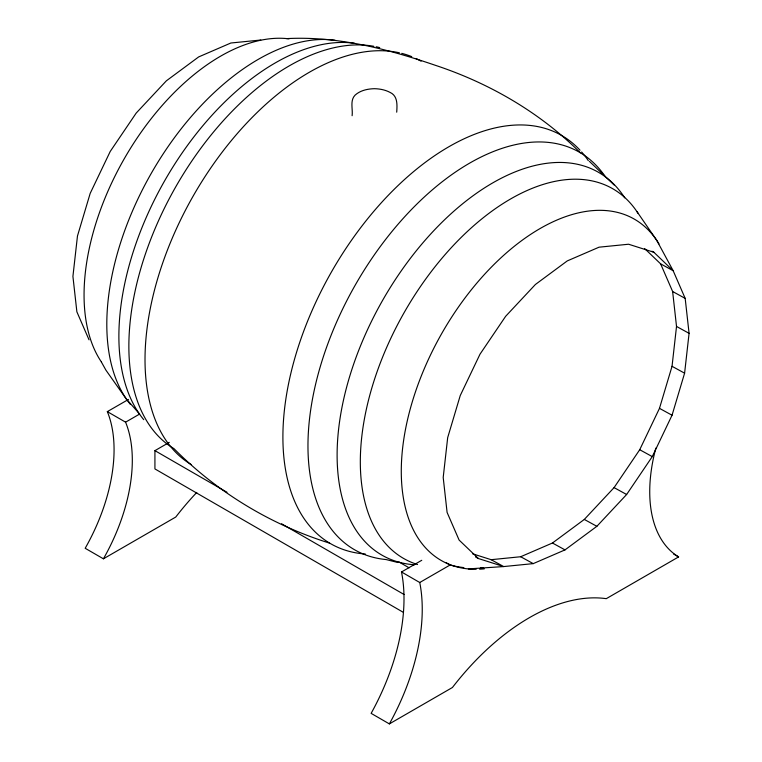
<?xml version="1.0" encoding="UTF-8"?>
<svg xmlns="http://www.w3.org/2000/svg" width="762" height="762" viewBox="0 0 762 762"><rect width="100%" height="100%" fill="white"/><g stroke="black" fill="none" stroke-linecap="round" stroke-linejoin="round"><path stroke-width="1.14" d="M472.45 553.745L491.138 559.689L520.675 556.736L552.45 543.011L584.311 519.436L614.077 487.613L639.718 449.723L659.482 408.346L672.036 366.303L676.523 326.45L672.627 291.503L660.616 263.852L644.671 248.593M468.373 568.909L503.692 566.566L533.229 563.623L565.013 549.888L596.865 526.313L626.631 494.5L652.272 456.609L672.046 415.233L684.6 373.18L689.077 333.327L685.181 298.39L673.17 270.739L656.673 240.23L636.937 211.569M196.758 492.442A205.93 118.891 -60 0 0 175.755 517.046L103.422 558.813L85.182 548.278A143.504 82.848 -60 0 0 107.328 411.632L128.483 399.431M103.422 558.813A143.504 82.848 -60 0 0 125.578 422.167L139.675 414.033M403.069 612.191L154.924 468.925L154.924 450.647L169.269 442.37M655.853 448.094A143.504 82.848 -60 0 0 678.618 556.908L606.276 598.665A205.93 118.891 -60 0 0 452.428 687.495L389.372 723.9L371.132 713.365A170.85 98.641 -60 0 0 401.507 571.976L421.757 560.289M389.372 723.9A170.85 98.641 -60 0 0 419.748 582.511L450.123 564.975A217.894 125.806 -60 0 0 463.81 567.585M260.804 40.024L230.867 43.005L198.663 56.921L166.373 80.82L136.208 113.062L110.223 151.467L90.183 193.396L77.467 236.01L72.923 276.406L76.876 311.82L89.04 339.833M286.626 38.614C337.404 35.966 387.287 48.854 434.95 65.17C489.166 83.048 539.915 112.414 580.415 152.857M397.831 562.499L386.096 559.556A228.371 129.635 -60.7 0 1 355.511 284.626A228.371 129.635 -60.7 0 1 605.371 176.794M660.616 263.852L673.17 270.739L653.872 252.27L628.583 244.231L599.046 247.183L567.271 260.909L535.41 284.483L505.644 316.306L480.003 354.187L460.238 395.573L447.685 437.617L443.198 477.469L447.094 512.416L459.105 540.058L478.412 558.536L503.692 566.566L491.138 559.689M329.565 543.125C270.958 524.866 217.132 492.262 173.946 448.618A226.457 128.549 -60.7 0 1 164.973 207.054A226.457 128.549 -60.7 0 1 373.847 46.301M651.939 251.212L653.872 252.27M672.627 291.503L685.181 298.39M676.523 326.45L689.077 333.327M672.036 366.303L684.6 373.18M659.482 408.346L672.046 415.233M639.718 449.723L652.272 456.609M614.077 487.613L626.631 494.5M584.311 519.436L596.865 526.313M552.45 543.011L565.013 549.888M520.675 556.736L533.229 563.623M475.517 556.946L478.412 558.536M673.551 553.984L678.618 556.908M446.075 562.632L450.123 564.975M398.812 561.889L409.108 567.833M401.507 571.976L419.748 582.511M107.328 411.632L125.578 422.167M154.924 450.647L227 492.262M281.569 523.77L404.098 594.512M589.474 161.411L614.105 184.985M138.703 413.014L126.016 398.583L105.918 370.151L101.375 361.988M396.716 112.185C397.164 105.099 397.897 96.031 390.182 92.469C385.334 89.868 379.876 88.811 374.409 88.697C367.551 88.868 360.331 90.402 355.092 95.136C349.729 100.613 353.016 108.985 352.111 115.719M130.321 404.336A214.008 121.482 -60.7 0 1 149.933 175.708A214.008 121.482 -60.7 0 1 335.061 40.262M376.209 46.768A226.457 128.549 -60.7 0 1 379.695 47.587M143.742 419.662A220.828 125.349 -60.7 0 1 163.001 183.709A220.828 125.349 -60.7 0 1 354.416 43.263M101.394 361.96A192.919 109.518 -60.7 0 1 125.273 156.982A192.919 109.518 -60.7 0 1 289.027 38.852M417.566 564.537A212.379 120.558 -60.7 0 1 412.347 298.894A212.379 120.558 -60.7 0 1 638.108 213.417M414.499 564.785A219.913 124.835 -60.7 0 1 382.905 299.847A219.913 124.835 -60.7 0 1 624.716 197.825M365.303 554.012A234.534 133.14 -60.7 0 1 325.45 282.864A234.534 133.14 -60.7 0 1 580.015 150.2M581.635 152A234.534 133.14 -60.7 0 1 588.35 160.715M476.174 569.271A196.091 111.309 -60.7 0 1 440.693 335.356A196.091 111.309 -60.7 0 1 658.987 243.907M484.318 568.843A196.091 111.309 -60.7 0 1 479.631 569.176M191.233 464.582A232.153 131.788 -60.7 0 1 183.299 214.417A232.153 131.788 -60.7 0 1 399.421 52.807M401.726 53.359A232.153 131.788 -60.7 0 1 411.737 56.636M415.966 58.503A232.153 131.788 -60.7 0 1 421.034 61.17M483.032 567.604A217.894 125.806 -60 0 1 480.708 567.804"/></g></svg>
